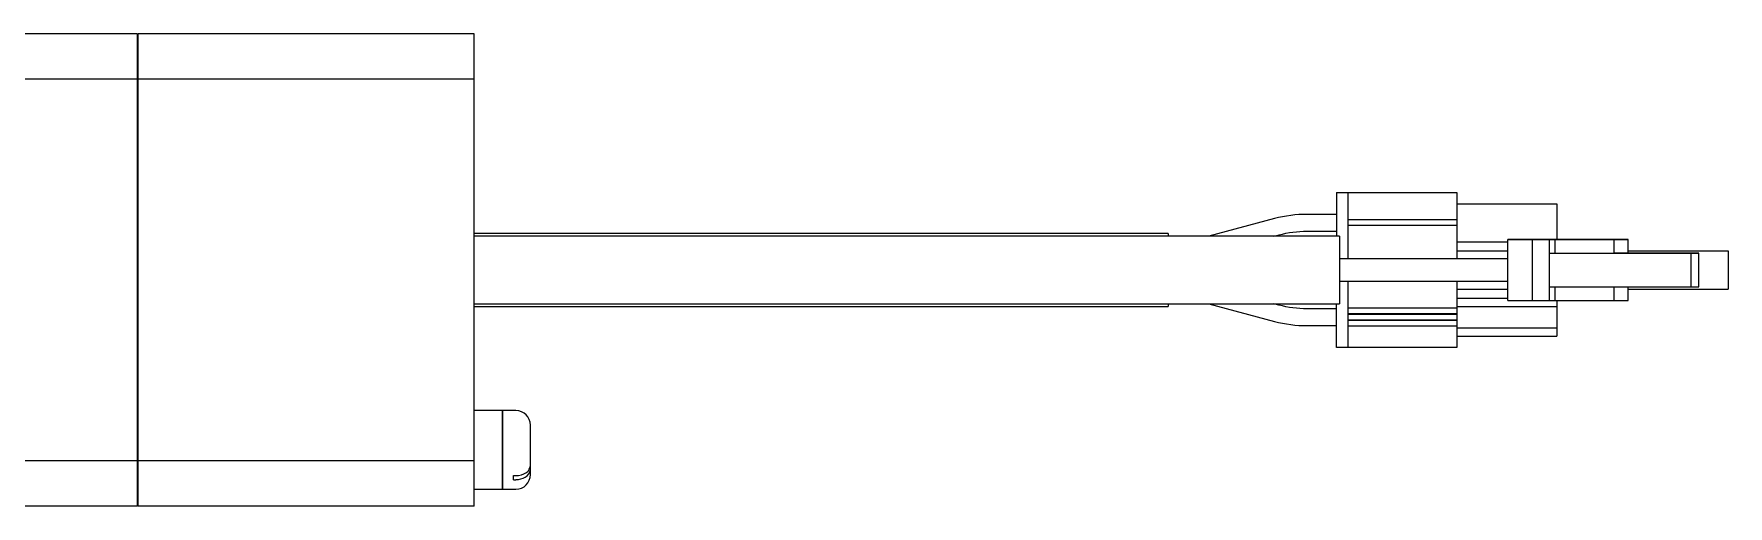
# Model space of a CAD drawing. Extents: x 0 to 1580, y -8 to 1316.
# Drawn here: x 611.7 to 762.5, y 10 to 52 of the extents above; entities that cross this region are included whole.
import ezdxf

# ---------------------------------------------------------------- set-up
doc = ezdxf.new("R2010")
doc.units = 0
doc.header["$LTSCALE"] = 0.5
doc.layers.add('MSM_CONTINUOUS', color=7, linetype='CONTINUOUS')

msp = doc.modelspace()

# ---------------------------------------------------------------- linework, layer by layer
at = {"layer": 'MSM_CONTINUOUS'}
for p, q in [((620.91, 52), (608.66, 52)), ((620.91, 52), (620.91, 10)), ((620.96, 51.95), (620.91, 51.95)), ((650.91, 52), (620.96, 52)), ((620.96, 52), (620.96, 10)), ((650.91, 10), (650.91, 52)), ((620.91, 47.97), (608.66, 47.97)), ((620.96, 47.71), (620.91, 47.71)), ((650.91, 47.97), (620.96, 47.97)), ((727.66, 37.9), (738.36, 37.9)), ((727.66, 37.9), (727.66, 34)), ((728.66, 37.9), (728.66, 32)), ((738.36, 37.9), (738.36, 32)), ((738.36, 36.9), (747.26, 36.9)), ((747.26, 36.9), (747.26, 33.7)), ((722.15, 35.57), (716.29, 34)), ((727.66, 35.95), (725.03, 35.95)), ((738.36, 35.45), (728.66, 35.45)), ((738.36, 34.95), (728.66, 34.95)), ((712.66, 34.25), (650.91, 34.25)), ((727.91, 34), (650.91, 34)), ((712.66, 34.25), (712.66, 34)), ((722.08, 34), (722.54, 34.12)), ((725.03, 34.45), (727.66, 34.45)), ((727.91, 34), (727.91, 28)), ((738.36, 33.5), (742.91, 33.5)), ((742.91, 33.7), (750.56, 33.7)), ((743.91, 33.7), (742.91, 33.7)), ((742.91, 28.3), (742.91, 33.7)), ((753.61, 33.7), (743.91, 33.7)), ((745.11, 33.7), (746.61, 33.7)), ((750.68, 33.7), (745.11, 33.7)), ((745.11, 28.3), (745.11, 33.7)), ((746.61, 33.7), (747.11, 33.7)), ((746.61, 28.3), (746.61, 33.7)), ((747.11, 33.7), (752.36, 33.7)), ((747.11, 32.5), (747.11, 33.7)), ((750.56, 33.7), (750.86, 33.7)), ((750.86, 33.7), (750.68, 33.7)), ((752.36, 33.7), (752.66, 33.7)), ((752.36, 32.5), (752.36, 33.7)), ((752.66, 33.7), (753.61, 33.7)), ((753.61, 32.5), (753.61, 33.7)), ((734.29, 32), (727.91, 32)), ((734.82, 32), (727.91, 32)), ((735.55, 32), (734.29, 32)), ((735.01, 32), (734.82, 32)), ((742.91, 32), (735.01, 32)), ((742.91, 32), (735.55, 32)), ((738.36, 32.7), (742.91, 32.7)), ((746.61, 32.5), (747.11, 32.5)), ((746.61, 32.5), (759.21, 32.5)), ((747.11, 32.5), (752.36, 32.5)), ((757.04, 32.5), (752.36, 32.5)), ((752.66, 32.5), (752.36, 32.5)), ((753.61, 32.7), (762.51, 32.7)), ((753.61, 32.7), (762.51, 32.7)), ((753.61, 32.7), (762.51, 32.7)), ((756.91, 32.5), (757.04, 32.5)), ((758.41, 32.5), (756.91, 32.5)), ((759.91, 32.5), (758.41, 32.5)), ((759.21, 32.5), (759.91, 32.5)), ((759.21, 29.5), (759.21, 32.5)), ((759.91, 29.5), (759.91, 32.5)), ((762.51, 32.7), (762.51, 29.3)), ((727.91, 30), (734.29, 30)), ((728.66, 30), (728.66, 24.1)), ((734.29, 30), (735.55, 30)), ((735.55, 30), (742.91, 30)), ((738.36, 30), (738.36, 24.1)), ((738.36, 29.3), (742.91, 29.3)), ((746.61, 29.5), (759.21, 29.5)), ((747.11, 28.3), (747.11, 29.5)), ((752.36, 28.3), (752.36, 29.5)), ((753.61, 28.3), (753.61, 29.5)), ((753.61, 29.3), (762.51, 29.3)), ((759.21, 29.5), (759.91, 29.5)), ((650.91, 28), (727.91, 28)), ((650.91, 27.75), (712.66, 27.75)), ((712.66, 28), (712.66, 27.75)), ((716.29, 28), (722.15, 26.43)), ((722.53, 27.88), (722.08, 28)), ((727.66, 27.55), (725.03, 27.55)), ((727.66, 24.1), (727.66, 28)), ((738.36, 27.6), (728.66, 27.6)), ((738.36, 28.5), (742.91, 28.5)), ((738.36, 27.75), (747.26, 27.75)), ((742.91, 28.3), (745.11, 28.3)), ((745.11, 28.3), (746.61, 28.3)), ((746.61, 28.3), (747.11, 28.3)), ((747.11, 28.3), (752.36, 28.3)), ((747.26, 28.3), (747.26, 25.1)), ((752.36, 28.3), (752.66, 28.3)), ((752.66, 28.3), (753.61, 28.3)), ((725.03, 26.05), (727.66, 26.05)), ((738.36, 27.1), (728.66, 27.1)), ((738.36, 27.05), (728.66, 27.05)), ((738.36, 26.55), (728.66, 26.55)), ((738.36, 26.5), (728.66, 26.5)), ((738.36, 26), (728.66, 26)), ((738.36, 25.85), (747.26, 25.85)), ((738.36, 25.1), (747.26, 25.1)), ((738.36, 24.1), (727.66, 24.1)), ((653.41, 18.5), (650.91, 18.5)), ((653.41, 11.5), (653.41, 18.5)), ((653.46, 18.45), (653.41, 18.45)), ((654.61, 18.5), (653.46, 18.5)), ((653.46, 11.5), (653.46, 18.5)), ((655.91, 12.8), (655.91, 17.2)), ((620.91, 14.03), (608.66, 14.03)), ((620.96, 14.29), (620.91, 14.29)), ((650.91, 14.03), (620.96, 14.03)), ((654.41, 12.71), (654.61, 12.71)), ((654.41, 12.35), (654.41, 12.71)), ((654.41, 12.35), (654.61, 12.35)), ((650.91, 11.5), (653.41, 11.5)), ((653.41, 11.55), (653.46, 11.55)), ((653.46, 11.5), (654.61, 11.5)), ((620.91, 10), (608.66, 10)), ((620.96, 10.05), (620.91, 10.05)), ((650.91, 10), (620.96, 10))]:
    msp.add_line(p, q, dxfattribs=at)
for centre, radius, start, end in [((725.03, 24.8), 11.15, 89.9911, 105.0006), ((725.03, 37.2), 11.15, 255.0015, 270.0068), ((654.61, 17.2), 1.3, 0, 90), ((655.1, 13.67), 0.809, 303.6126, 357.2927), ((654.63, 14.32), 1.61, 269.2584, 304.7863), ((654.61, 12.8), 1.3, 270, 360), ((654.63, 14.02), 1.66, 269.4455, 299.7231), ((655.02, 13.35), 0.891, 298.7486, 355.0367)]:
    msp.add_arc(centre, radius, start, end, dxfattribs=at)
at = {"layer": 'MSM_CONTINUOUS', "extrusion": (0, 0, -1)}
for centre, start, end in [((-725.03, 24.8), 75.0035, 90.008), ((-725.03, 37.2), 269.9899, 284.9986)]:
    msp.add_arc(centre, 9.65, start, end, dxfattribs=at)

doc.saveas('drawing.dxf')
